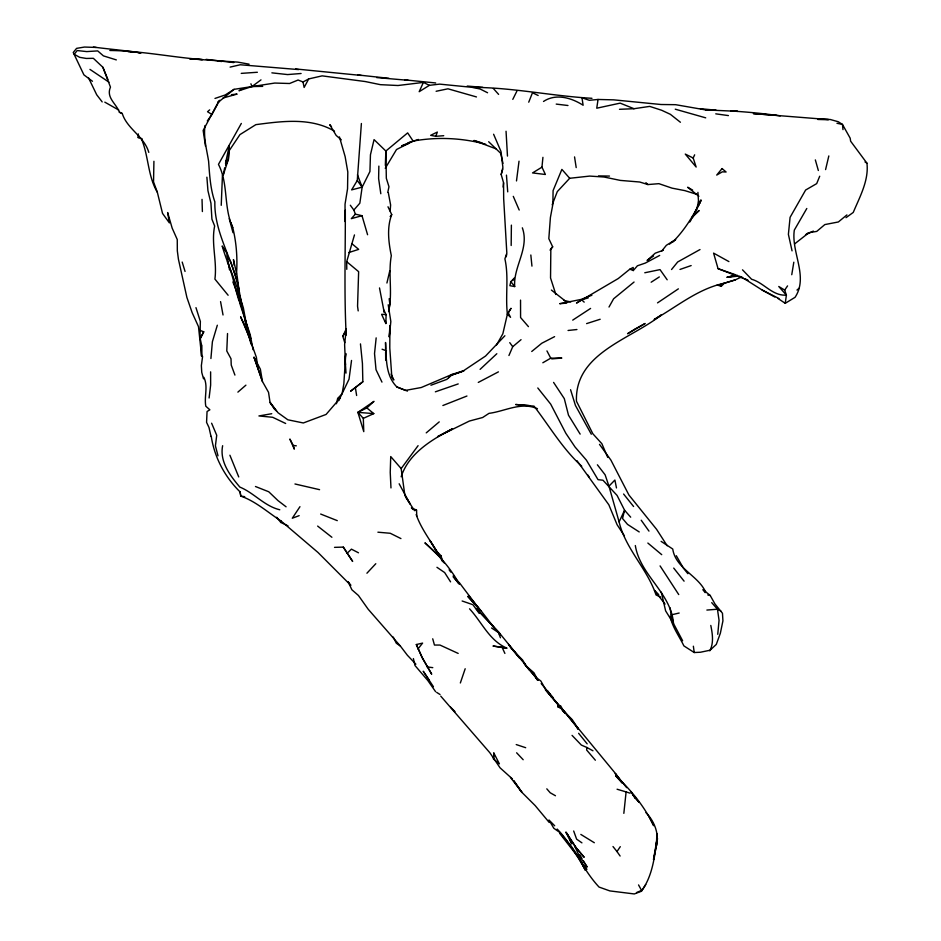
<?xml version="1.0" encoding="UTF-8"?>
<svg xmlns="http://www.w3.org/2000/svg" width="941" height="941" viewBox="0 0 941 941"><rect width="100%" height="100%" fill="white"/><g stroke="black" fill="none" stroke-linecap="round" stroke-linejoin="round"><path stroke-width="1.41" d="M511.175 245.495L511.386 225.134M153.924 161.287L153.536 181.895L157.335 192.246L162.534 213.419L169.392 222.911L167.639 212.537L172.168 228.134L177.261 239.555L177.331 250.871L178.425 259.222L186.894 297.438L192.164 312.683L198.492 326.645L201.597 356.157L201.574 345.171L200.21 338.548L203.738 331.785L200.127 330.42L200.362 321.469L195.963 307.648M222.452 175.132L221.229 205.326M378.858 166.098L378.623 178.59L380.811 193.74M203.738 331.785L199.927 339.301L200.127 330.42M141.973 138.68L138.233 137.609L138.327 133.94M346.194 335.184C344.041 293.627 345.476 251.941 345.312 210.255M336.431 403.748L337.631 398.514L342.089 393.75L343.841 383.822L345.794 353.534L345.065 359.156L346.006 373.118M387.798 192.223L388.974 186.753L386.328 178.284L385.857 151.042L374.059 139.609L370.448 154.794L369.931 171.544L362.144 187.153L351.628 189.882L357.274 180.507L361.391 123.506M386.104 314.623L381.587 314.306L385.845 323.516L386.104 314.623L383.716 309.848L379.505 287.934M656.818 833.538L656.465 845.571L653.501 859.556L656.63 841.442L656.465 845.571C659.382 833.891 654.289 820.975 645.985 812.683M236.497 274.184C237.591 258.563 236.509 242.849 232.745 227.616C223.346 207.173 228.616 183.918 218.465 164.381L241.331 123.436M385.34 165.44L385.857 151.042L407.653 132.893L413.134 141.068C437.13 136.727 462.172 137.868 485.721 144.255M201.574 345.171L201.597 356.157M227.534 333.537L226.781 350.993L231.004 358.756L231.239 365.073L234.921 375.083M345.5 364.849L344.618 344.618L346.264 328.844L342.806 336.29L344.747 342.571M493.531 759.093L493.837 753.035L499.4 763.869L493.531 759.093L493.837 753.035M224.676 167.769L223.288 174.932L228.381 159.358L229.298 145.608L225.499 163.475M222.641 445.705C219.418 461.502 230.169 475.723 239.849 487.085C254.058 492.908 264.315 506.058 279.783 509.775M504.882 335.761L485.544 356.051L463.407 370.836L452.245 374.342L421.274 387.516L405.559 390.386L396.89 386.986C385.128 375.13 386.48 357.768 385.539 342.489L385.598 349.299M390.139 211.078L390.621 205.009L388.292 192.576M572.057 735.38L581.35 745.072L586.855 747.483L586.643 750.024L595.359 760.222M210.913 358.521L212.395 341.736L217.324 325.221M717.748 634.316L719.053 620.342L717.454 609.227L711.725 602.64M541.957 167.157L532.547 172.921L545.392 174.485L541.957 167.157L542.933 157.335M388.598 311.389C392.879 292.933 387.951 274.184 391.315 255.658C388.586 242.331 386.716 227.546 391.727 214.595L387.986 206.773M376.165 337.878L374.53 353.581L376.012 369.695L381.964 382.105M503.117 187.106L503.564 182.813L501.177 174.508L502.894 167.369L500.988 151.466L493.602 134.245M623.836 813.353L626.106 791.91L617.084 789.228M209.102 397.996L210.643 385.045L210.619 371.86M228.381 159.358L226.052 160.605L225.652 165.287L228.381 159.358L229.298 145.608M516.491 180.931L519.02 161.182M351.534 360.45L349.04 379.188L338.701 400.713M656.63 841.442C654.454 858.651 651.937 877 641.303 891.315L634.293 893.95L609.815 890.904L599.052 887.069C582.55 869.472 574.057 846.406 557.166 829.056M202.586 356.474L201.362 365.579L201.75 372.377L203.515 378.823M357.439 174.779L362.144 187.153L359.838 203.197L353.84 210.043L355.392 214.148L362.003 215.701L367.578 234.732M700.433 108.697L716.066 110.203L705.479 109.897L675.638 104.686L661.017 104.51L613.767 99.852L598.053 99.464L596.747 108.203L620.154 103.134L634.011 108.709L649.69 106.392L661.664 110.262L670.392 114.332L680.414 122.259M506.27 256.764L506.646 254.388M388.633 311.577L389.833 304.037L389.162 298.697M791.757 274.713L793.816 262.198M288.005 525.854L280.83 522.467L281.077 521.008C267.95 512.469 255.634 501.235 240.778 496.119L240.073 491.743L240.778 496.119L244.707 496.66M778.101 298.556L785.241 303.308L786.382 295.145L784.688 290.075L778.76 286.487L786.382 295.145C772.232 296.05 764.08 282.759 751.6 279.265L742.508 269.832M346.782 269.326L346.688 261.669L354.475 234.921M696.411 210.784L698.657 200.927M386.916 283.018L389.774 270.855M508.128 312.53L510.551 317.329L507.387 314.165L510.951 308.401L507.387 314.165L502.835 333.82L496.319 345.312M512.798 280.653L514.256 278.136L510.834 281.641L509.881 285.688L514.692 286.57C513.21 266.621 529.677 248.271 522.337 227.816M825.586 169.592L828.821 155.935M638.551 884.928L641.562 890.409L641.303 891.315L645.738 884.575M138.233 137.609L138.774 135.763M622.342 782.959L615.473 773.49L562.542 709.326L557.742 706.715L558.131 705.362L572.246 719.642L578.386 729.11L576.61 727.052M785.241 303.308L795.063 297.309C808.778 276.56 790.958 252.329 794.322 230.098L806.802 208.49M501.177 174.508L502.8 168.992M460.349 682.978L465.183 668.745M699.998 202.868L700.951 200.151C693.67 215.465 684.53 230.333 672.474 242.284M435.812 136.304L437.33 132.069L430.66 135.316L435.812 136.304L443.74 135.704M199.927 339.301L200.21 338.548M552.179 204.832L557.307 191.599L569.693 178.284L589.713 176.085L604.04 177.014L620.307 180.401L639.727 182.013L647.902 184.554L658.912 183.671L672.027 188.141L684.883 190.635L697.152 194.446M528.736 102.193L532.477 92.759L538.17 95.5M819.705 176.226L816.682 183.624L805.637 190.023L790.087 217.336L788.393 234.368L792.051 250.859M709.808 650.819C713.948 642.856 712.478 633.846 710.796 625.447M401.16 476.781C408.735 453.291 431.766 439.647 452.48 428.767L437.636 436.659L469.383 421.05L482.662 417.51L488.991 413.358C505.058 411.311 521.173 401.501 537.429 408.7M508.94 355.51L512.727 346.7L521.043 339.666M698.128 206.667L700.951 200.151L692.023 218.453M429.402 85.325L423.391 82.408L419.18 91.7L429.402 85.325L439.623 84.125L472.488 87.372L480.192 89.03L487.579 92.759M693.188 158.017L685.271 154.077L696.152 167.051L693.188 158.017L694.646 154.818M660.676 597.112L656.042 594.959C647.279 568.752 625.459 548.85 619.107 521.902L624.577 510.234L617.084 495.436L602.969 480.216L598.029 479.675L586.396 460.125L575.092 447.057L565.847 433.295L550.697 404.136L537.793 387.974M512.798 99.37L516.997 90.901M205.491 146.161L203.15 130.446L217.512 103.592M423.391 82.408L398.019 85.513L380.399 84.666L365.273 81.549L322.14 75.868L308.695 78.926L304.131 87.454L303.026 81.985L298.097 80.02L289.593 83.502L274.76 83.055L234.062 89.336L225.217 94.97L214.971 98.44M207.291 120.942L211.96 114.461L219.018 101.428M656.571 840.725L657.606 838.819M609.003 307.037L613.614 298.791L634.058 282.041M385.245 168.321L396.514 149.525L413.134 141.068L401.701 145.784M689.765 222.005L691.27 219.641M342.806 336.29L346.159 331.044M299.956 506.681L292.298 518.22L299.156 515.656M620.107 856.028L616.99 851.558L620.284 846.665M229.557 150.137L239.943 134.61L255.846 124.647C281.959 121.236 310.624 117.202 334.525 131.175M784.688 290.075L787.558 285.899M399.149 483.78L410.111 503.988L404.889 495.531L401.172 468.583L418.086 445.669M390.174 216.571L391.727 214.595M418.004 648.925L422.603 643.103L416.322 644.538L422.168 657.594L431.613 674.038L422.168 657.594L416.322 644.538M444.152 562.93L429.884 540.369L435.989 550.638L441.129 555.825L440.023 557.201L443.211 561.918M550.038 250.13L552.673 246.836L548.826 238.673L550.403 217.489L552.861 204.315L553.096 190.6L561.883 169.392L569.693 178.284M661.535 251.306L666.369 245.295L675.673 239.543L669.51 244.095M671.545 269.526L677.696 261.963L700.01 249.553M588.207 297.921L581.632 299.767L576.504 303.073L618.272 278.536L629.847 269.185L633.293 270.549L637.398 265.797L645.303 263.08L659.688 255.423M219.865 100.405L218.136 102.381L234.062 89.336M355.392 214.148L351.311 218.653L362.003 215.701M366.919 573.222L375.8 563.706M552.673 246.836L550.838 248.8L550.544 277.995L555.872 294.486M619.107 521.902L608.956 486.168L614.896 480.039L616.473 487.932M217.665 102.416L219.629 100.428M717.195 284.982L721.241 286.346L724.347 283.206L735.286 279.877L741.567 276.925M451.339 375.224L463.69 370.93L451.339 375.224L448.645 377.706M334.525 547.356L343.312 547.109L352.652 561.412L347.205 553.19L351.44 549.144L358.474 552.802M480.098 369.366L496.824 353.722M452.245 374.342L446.846 379.376L430.931 385.234M366.849 407.935L373.989 401.348L357.909 412.37L363.767 431.648L363.32 418.369L357.909 412.37L366.849 407.935L373.789 413.605L363.32 418.369M209.655 109.862L207.526 111.732L211.96 114.461M237.885 392.126L245.907 385.163M426.238 432.872L439.235 421.874M846.912 214.913L838.372 221.97L824.822 224.581L816.753 231.392L808.907 232.709L806.461 233.98M531.736 351.487L541.781 343.253L554.602 336.643M796.956 290.04L799.168 288.24M362.838 381.775L350.687 391.138L362.838 381.775L362.438 363.544L360.462 343.9M794.827 243.743L808.907 232.709M260.986 79.867L251.953 86.56L239.002 90.748L242.566 88.654M846.006 217.677L853.252 212.431C859.733 196.951 868.99 180.413 866.943 163.193L850.64 141.209L850.17 138.174L842.442 124.4L838.255 121.742L830.256 119.495L817.694 119.378L828.55 119.566L753.365 113.602L776.231 115.331M657.536 302.873L678.379 288.852M572.716 320.128L590.595 308.425M651.16 282.218L659.323 276.925M542.828 362.767L550.756 358.18L561.836 358.062L551.72 358.909M418.451 139.456L408.018 142.82M303.026 81.985L308.695 78.926M629.847 269.185L633.187 267.444L633.293 270.549M478.275 382.422L498.424 371.871M653.536 255.999L647.102 260.504L655.218 253.188L663.37 250.212M805.543 234.732L813.353 231.074M543.51 101.463C555.943 93.159 571.481 97.793 583.114 105.239L581.985 97.817L589.313 100.299L598.053 99.464M636.587 892.538L641.562 890.409M442.882 405.524L466.948 396.02M591.877 295.262L580.973 299.461L559.73 303.696L566.705 303.108M401.76 145.984L408.194 143.679M680.002 269.444L691.153 265.574M435.365 391.821L458.22 383.916M348.758 252.564L358.674 249.377L352.134 243.884M586.596 323.61L600.182 319.258M724.347 283.206C697.846 288.805 677.167 306.59 654.183 319.528L661.252 315.012C630.423 339.513 574.669 353.251 576.457 401.219L592.865 433.789L601.875 443.729L607.721 457.397M735.286 279.877L720.853 284.276L721.241 286.346M223.005 98.029L237.108 94.088L231.427 94.676M557.742 706.715L560.742 705.962L562.542 709.326L578.386 729.11L576.621 726.97M414.463 510.622L416.545 510.104L416.781 516.244M731.345 276.207L727.087 277.242L737.415 276.231M682.625 640.75L673.485 623.483L671.156 614.896L679.167 613.026M230.098 67.105L240.249 64.764L298.626 69.587M736.803 275.184L727.087 277.242L737.638 275.454M436.118 91.277L447.963 88.807L476.464 96.935M644.773 272.761L660.017 269.62L667.181 279.795M271.737 413.711L258.928 415.946L272.667 417.286L285.664 423.485M568.058 330.479L576.927 329.526M301.096 73.492L287.593 74.574L271.878 72.845M706.879 610.062L717.454 609.227L720.877 611.05M241.237 73.374L257.364 72.269M670.098 616.214C672.38 627.271 679.084 635.904 683.884 645.891L694.223 652.525L700.422 652.242L710.055 650.231L716.277 644.432L720.347 633.281L722.923 620.907L722.476 613.273L714.948 603.946L710.22 595.477L702.962 589.595L705.138 592.654M619.484 109.297L634.011 108.709M472.488 87.372C512.292 87.419 551.967 96.064 591.971 98.299M337.631 398.514L339.854 398.455L326.08 414.44L303.331 422.968L287.84 419.792L277.96 412.699L270.043 402.395L268.538 392.338L262.445 381.505L254.046 357.262L260.363 369.19L262.445 381.505L254.046 357.262L256.693 363.861M262.715 86.36L251.953 86.56L250.906 83.784M705.479 109.897L737.615 111.332L730.616 110.991C747.142 111.908 763.857 113.567 780.254 115.872M598.511 175.908L609.474 176.073M96.217 47.438L84.478 47.05L76.586 48.367L73.245 52.484L83.914 74.868L92.477 81.279M249.094 64.164L237.814 62.118L189.706 58.812L202.468 59.601C171.485 57.178 141.032 50.79 109.85 50.485M506.787 648.114L493.225 646.055L506.787 648.114C489.226 640.492 481.839 622.095 469.547 608.815M408.253 80.314L376.659 77.574M529.383 405.559L515.668 404.501L534.041 406.147C549.72 426.544 562.53 448.751 581.738 466.254M357.909 412.37L373.789 413.605M467.23 86.066L482.804 87.337M377.906 532.194L390.268 533.276L400.937 538.581M206.091 59.365L233.78 62.577M128.07 51.684L133.822 52.261M138.127 52.684L141.009 52.967C125.224 50.449 109.285 49.155 93.394 47.085M404.642 79.856L435.683 82.961M295.627 68.952L361.309 75.445M357.933 74.962L388.962 78.326M556.225 104.098L567.964 105.51M293.239 445.446L294.31 449.139L289.863 439.035L293.239 445.446L296.309 445.822M427.073 666.922L432.789 667.651M218.194 61.059L221.723 61.518M715.76 113.837L728.405 115.59M319.575 489.673L294.968 483.98M570.775 301.908L565.012 300.767L551.402 290.063M836.949 123.283L842.442 124.4L842.995 129.635M707.797 594.959L710.22 595.477M675.262 109.191L705.715 117.837M481.91 142.856L473.946 140.48L496.319 148.96M116.331 59.906L103.404 55.872L97.723 50.908L86.701 51.59L77.174 50.543L74.233 54.307L79.703 57.33L86.278 58.448L93.347 58.318L102.898 67.293L110.473 87.113C105.839 97.699 116.284 103.522 119.413 112.261L121.883 113.026M626.106 791.91L630.094 793.192M516.233 744.566L525.69 747.707M462.137 600.993L472.9 604.698L479.204 613.403M728.899 261.586L713.584 253.117L718.065 268.679L735.027 274.56M747.013 279.795L744.425 278.795L762.163 290.051L778.936 298.509M382.093 349.229L386.445 350.817M748.036 280.23L718.065 268.679M396.89 386.986L407.465 391.091M255.458 486.509L268.75 491.767L278.007 500.612L286.088 506.811M320.658 514.045L337.278 520.644M738.956 276.019L742.896 277.701M416.545 510.104L411.393 507.881L413.44 509.704M458.173 653.419L440 645.067L434.448 645.044L432.719 638.798M104.827 102.157L118.731 110.026M762.163 290.051L774.808 296.991M119.413 112.261L122.342 113.767C127.247 129.011 144.267 136.457 148.796 152.383M586.855 747.483L592.948 750.765M555.461 795.745L550.203 792.769L546.803 788.84M594.324 842.736L580.832 834.42M692.658 190.106L687.636 187.235L698.881 196.257M563.765 300.214L566.259 301.661M865.038 161.993L866.943 163.193M436.718 692.411L440.035 694.505M639.221 531.947L627.518 524.384L622.53 518.491L624.577 510.234L630.693 517.185M661.111 541.369L672.744 549.026C675.626 568.635 698.575 575.645 705.715 592.265M491.59 628L498.448 632.564L500.177 635.199L499.365 632.917L476.346 608.639L499.365 632.917L518.491 656.453M89.948 69.387L108.98 82.173M436.953 567.305L444.646 572.563L450.574 581.867M581.926 842.854L576.61 839.137L573.681 830.997M415.863 664.181L407.382 655.254L400.384 646.067L396.279 643.185L393.267 637.069M346.688 261.669L358.639 271.678L357.556 306.201L358.192 310.906M440.753 696.14L489.838 752.729L500.071 767.832L512.492 779.007M317.646 526.078L331.891 537.276M647.855 543.051L661.723 554.661M341.289 139.833L336.149 135.41L329.785 124.659L331.491 126.706M281.077 521.008L318.034 552.508L350.828 585.373L348.158 581.785L351.887 589.784L358.427 595.477L368.166 609.215L400.384 646.067M526.701 666.451L533.959 672.78L537.805 680.025M581.632 299.767L584.185 302.143M645.902 182.672L647.902 184.554M488.661 141.738L500.777 153.395L502.976 163.381M658.688 594.583L654.501 590.489L665.064 604.11M562.189 710.208L565.153 713.113L561.612 708.35M450.574 707.162L454.997 711.631M554.684 825.775L548.968 819.987L553.826 828.292L559.636 832.35L572.046 847.312L580.209 859.427M545.368 689.788L559.883 706.409M516.621 752.788L523.184 759.728M528.442 326.645L520.585 317.54L520.538 300.108M240.284 492.108C224.993 477.193 214.454 457.549 211.255 436.365M228.122 295.251L214.913 279.101C217.242 261.304 211.043 243.448 214.654 226.028L211.925 219.171L210.937 203.185L207.937 190.682L206.891 177.179M622.025 782.912L615.637 775.796C631.093 789.946 644.656 806.766 653.701 825.716L649.078 816.588M493.39 88.536L498.601 94.382M538.334 680.296L526.548 666.593M541.193 683.554L552.849 697.469L545.945 690.035L540.84 681.013L535.464 677.038L508.505 644.35L511.775 649.231M634.716 797.274L639.21 802.426L632.94 795.063M401.172 468.583L390.727 456.561L390.233 472.382L390.974 487.932M558.954 705.973L545.945 690.035L559.777 706.103M562.495 710.055L565.153 713.113L562.518 709.761M549.262 822.505L535.17 805.59L521.902 792.357L510.516 777.466M519.444 658.018L513.221 650.49L522.596 660.006L526.137 665.91M578.621 733.298L587.172 743.849M626.671 787.652L615.249 773.526L621.601 782.018M458.302 583.008L453.174 576.68L459.514 582.891L479.828 609.815M478.969 608.756L468.583 595.841L480.769 610.674L467.771 596.359L481.439 611.285L493.602 626.906M623.589 494.025L633.587 506.505M491.661 624.73L494.084 627.776M687.859 573.681L683.331 568.023L676.297 555.719M276.678 517.268L280.83 522.467M612.991 846.547L616.99 851.558M673.709 568.082L684.083 581.162M102.181 101.899L96.7 94.77L88.454 77.715M510.834 281.641L514.692 286.57M597.394 464.807L605.122 474.817L608.956 486.168M661.3 592.171L665.628 610.885L673.485 623.483C671.204 592.83 640.033 575.292 635.328 545.545M529.207 669.921L523.937 663.052L526.101 666.252M576.927 460.643L608.851 504.799L617.073 524.678L624.436 535.911M454.797 578.233L458.267 582.82M559.613 833.267L578.762 857.898L585.278 870.166L580.773 860.627M537.876 680.284L535.464 677.038L537.605 680.343M276.536 411.146L270.043 402.395L274.784 409.641M357.274 180.507L362.144 187.153M350.323 205.244L353.84 210.043M509.751 342.642L512.727 346.7M599.511 444.375L610.909 460.114L628.906 495.001L656.618 529.371L667.169 545.745M449.116 569.811L450.763 572.104M641.209 520.208L648.972 531.112M453.291 575.657L459.173 583.938M435.612 691.717L427.814 680.508L414.993 665.522L413.393 658.559M587.737 474.911L589.078 476.875M428.896 679.602L423.215 671.215L433.425 686.718M660.076 565.906L678.732 594.571M574.257 844.618L565.988 832.244L571.705 843.912L570.246 839.925M553.579 382.399L564.294 398.619L568.493 415.193L580.15 434.107M551.896 697.305L547.874 691.153L551.567 697.293M567.952 835.255L565.988 832.244L574.751 846.182L579.021 855.475L587.172 867.037L583.467 860.897M630.811 791.569L635.199 798.368M406.053 497.566L413.699 509.434M343.312 547.109L347.205 553.19M459.243 583.914C450.527 568.129 438.588 554.508 424.909 542.851L440.023 557.201C432.354 542.745 421.58 530.101 416.157 514.515M579.75 854.757L581.973 858.439M591.313 434.224L575.445 405.477L570.564 389.703M227.263 255.846L230.804 261.892L237.473 281.971L241.837 304.908C237.708 284.358 227.969 265.962 222.17 245.977L226.781 253.047L229.51 269.891M575.01 845.736L576.362 848.312M546.944 350.911L550.756 358.18M157.335 192.246C147.69 176.002 148.702 156.006 141.385 138.668M391.115 374.095L393.832 380.011L391.821 376.965L389.786 347.97L389.915 325.621L389.221 336.949L390.833 321.54L388.221 304.743M502.329 647.843L504.894 653.419M513.28 196.351L519.197 210.043M229.898 455.221L238.732 476.934M211.619 423.215L216.724 435.295L215.418 445.858L218.006 455.809M232.874 281.947C240.39 300.25 245.083 319.787 250.741 338.537M102.898 67.293L107.874 79.467M498.448 632.564L500.436 637.775M230.874 222.652L232.745 227.616M239.555 302.567L250.259 334.867L253.035 349.676M237.332 288.911L243.343 307.789L246.413 324.374M182.189 262.057L185.048 271.443M239.096 301.214C234.897 288.075 232.698 274.584 227.393 261.833M246.389 327.668L251.129 344.277M339.43 136.892L345.135 156.606L347.805 171.991L347.547 188.812L345.041 204.15L345.053 221.547M203.868 377.306C208.373 386.492 204.009 396.726 205.808 406.218L209.878 409.817L207.055 411.499L206.573 422.38L208.984 427.473L211.019 436.424M815.341 159.911L818.341 170.497M229.251 218.653L232.992 232.674M441.129 555.825L442.341 561.271M220.559 301.614L223.029 314.976M245.695 323.833L244.554 317.458L248.859 336.184L256.375 357.286L257.646 365.931M355.392 387.716L356.627 395.502M383.716 309.848L384.14 312.577M385.422 320.775L385.845 323.516M574.551 156.912L576.198 167.604M670.098 607.839L671.156 614.896M693.364 646.208L694.223 652.525M234.203 265.327L233.45 259.598L237.085 275.725L239.367 292.957C234.768 261.68 214.078 234.191 214.854 201.868C210.325 188.812 209.596 174.92 208.608 161.264C206.714 149.337 203.385 137.892 204.973 125.6M530.83 254.999L531.947 266.127M507.387 314.165C505.246 295.733 508.963 277.148 504.905 258.869L506.834 253.2L503.67 198.645L503.564 182.813M506.446 175.12L507.717 191.858M697.916 192.376L698.657 203.468M506.046 131.246L507.47 156.065M202.033 199.374L202.386 211.549M385.622 352.028L385.692 360.203M722.065 168.557L716.713 175.073L722.323 171.85L726.099 172.003L722.065 168.557M695.105 214.172L691.917 217.571L699.139 210.513L695.105 214.172M635.422 328.844L627.576 333.726L645.126 323.492L635.422 328.844M584.032 857.075L574.751 846.182L584.032 857.075M586.714 869.249L580.844 861.897L586.714 869.249M521.902 792.357L513.868 780.889L521.902 792.357M244.472 324.986L240.602 316.752L248.859 336.184L244.472 324.986"/></g></svg>
